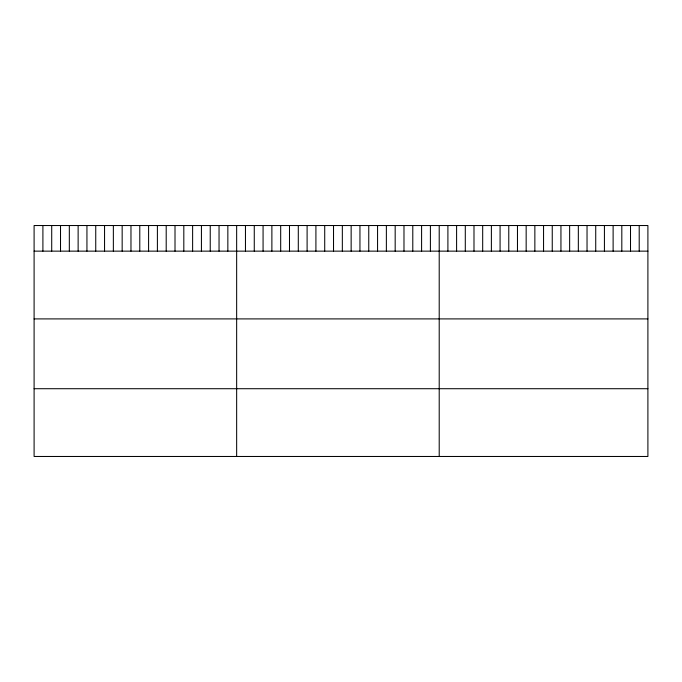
<?xml version="1.0" encoding="UTF-8"?>
<svg xmlns="http://www.w3.org/2000/svg" width="682" height="682" viewBox="0 0 682 682"><rect width="100%" height="100%" fill="white"/><g stroke="black" fill="none" stroke-linecap="round" stroke-linejoin="round"><path stroke-width="1.02" d="M647.9 251.138L647.9 456.471L34.1 456.471L34.1 225.529L647.9 225.529L647.9 251.138L34.1 251.138M34.1 318.903L647.9 318.903M34.1 388.714L647.9 388.714M639.204 225.529L639.204 251.138M630.509 225.529L630.509 251.138M621.813 225.529L621.813 251.138M613.118 225.529L613.118 251.138M604.423 225.529L604.423 251.138M595.727 225.529L595.727 251.138M587.032 225.529L587.032 251.138M578.336 225.529L578.336 251.138M569.641 225.529L569.641 251.138M560.945 225.529L560.945 251.138M552.25 225.529L552.25 251.138M543.554 225.529L543.554 251.138M534.859 225.529L534.859 251.138M526.163 225.529L526.163 251.138M517.467 225.529L517.467 251.138M508.772 225.529L508.772 251.138M500.077 225.529L500.077 251.138M491.381 225.529L491.381 251.138M482.686 225.529L482.686 251.138M473.99 225.529L473.99 251.138M465.294 225.529L465.294 251.138M456.599 225.529L456.599 251.138M447.904 225.529L447.904 251.138M439.208 225.529L439.208 456.471M430.402 225.529L430.402 251.138M421.595 225.529L421.595 251.138M412.789 225.529L412.789 251.138M403.983 225.529L403.983 251.138M395.176 225.529L395.176 251.138M386.37 225.529L386.37 251.138M377.564 225.529L377.564 251.138M368.757 225.529L368.757 251.138M359.951 225.529L359.951 251.138M351.145 225.529L351.145 251.138M342.338 225.529L342.338 251.138M333.524 225.529L333.524 251.138M324.717 225.529L324.717 251.138M315.911 225.529L315.911 251.138M307.105 225.529L307.105 251.138M298.298 225.529L298.298 251.138M289.492 225.529L289.492 251.138M280.686 225.529L280.686 251.138M271.879 225.529L271.879 251.138M263.073 225.529L263.073 251.138M254.267 225.529L254.267 251.138M245.46 225.529L245.46 251.138M236.654 225.529L236.654 456.471M227.848 225.529L227.848 251.138M219.041 225.529L219.041 251.138M210.235 225.529L210.235 251.138M201.429 225.529L201.429 251.138M192.622 225.529L192.622 251.138M183.816 225.529L183.816 251.138M175.01 225.529L175.01 251.138M166.203 225.529L166.203 251.138M157.397 225.529L157.397 251.138M148.591 225.529L148.591 251.138M139.784 225.529L139.784 251.138M130.97 225.529L130.97 251.138M122.163 225.529L122.163 251.138M113.357 225.529L113.357 251.138M104.551 225.529L104.551 251.138M95.744 225.529L95.744 251.138M86.938 225.529L86.938 251.138M78.132 225.529L78.132 251.138M69.325 225.529L69.325 251.138M60.519 225.529L60.519 251.138M51.713 225.529L51.713 251.138M42.906 225.529L42.906 251.138"/></g></svg>
